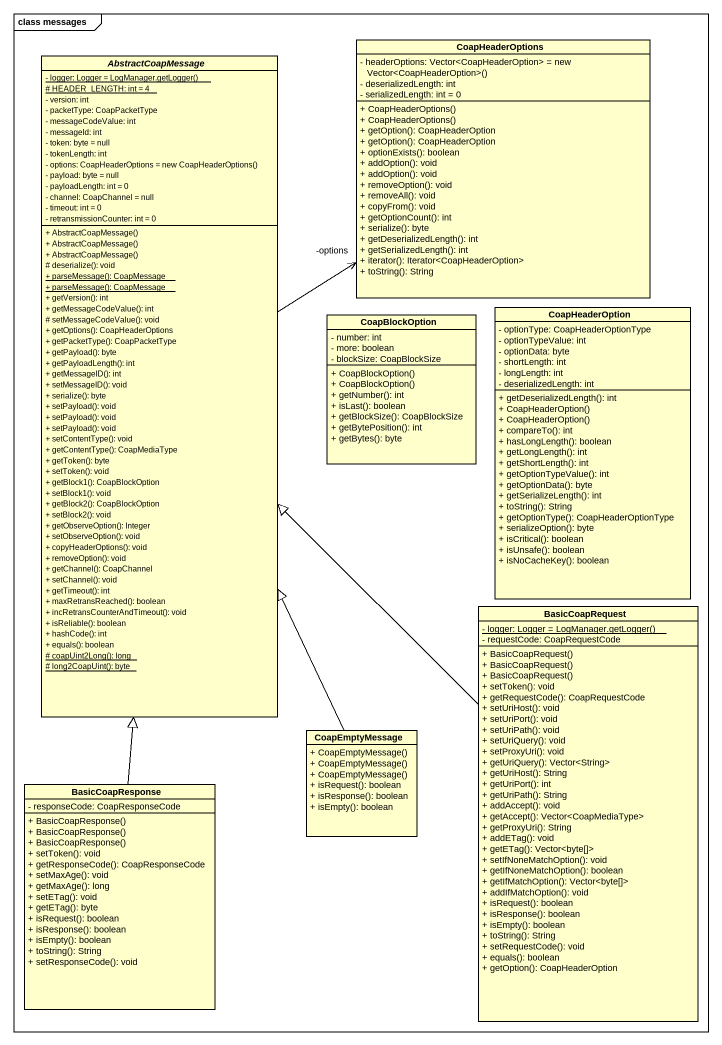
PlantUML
@startuml
mainframe class messages
hide circle
hide empty members
skinparam classAttributeIconSize 0
class CoapHeaderOptions {
  {field} - headerOptions: Vector<CoapHeaderOption> = new Vector<CoapHeaderOption>()
  - deserializedLength: int
  - serializedLength: int = 0
  + CoapHeaderOptions()
  + CoapHeaderOptions()
  + getOption(): CoapHeaderOption
  + getOption(): CoapHeaderOption
  + optionExists(): boolean
  + addOption(): void
  + addOption(): void
  + removeOption(): void
  + removeAll(): void
  + copyFrom(): void
  + getOptionCount(): int
  + serialize(): byte
  + getDeserializedLength(): int
  + getSerializedLength(): int
  + iterator(): Iterator<CoapHeaderOption>
  + toString(): String
}
abstract class AbstractCoapMessage {
  {static} {field} - logger: Logger = LogManager.getLogger()
  {static} # HEADER_LENGTH: int = 4
  - version: int
  - packetType: CoapPacketType
  - messageCodeValue: int
  - messageId: int
  - token: byte = null
  - tokenLength: int
  {field} - options: CoapHeaderOptions = new CoapHeaderOptions()
  - payload: byte = null
  - payloadLength: int = 0
  - channel: CoapChannel = null
  - timeout: int = 0
  - retransmissionCounter: int = 0
  + AbstractCoapMessage()
  + AbstractCoapMessage()
  + AbstractCoapMessage()
  # deserialize(): void
  {static} + parseMessage(): CoapMessage
  {static} + parseMessage(): CoapMessage
  + getVersion(): int
  + getMessageCodeValue(): int
  # setMessageCodeValue(): void
  + getOptions(): CoapHeaderOptions
  + getPacketType(): CoapPacketType
  + getPayload(): byte
  + getPayloadLength(): int
  + getMessageID(): int
  + setMessageID(): void
  + serialize(): byte
  + setPayload(): void
  + setPayload(): void
  + setPayload(): void
  + setContentType(): void
  + getContentType(): CoapMediaType
  + getToken(): byte
  + setToken(): void
  + getBlock1(): CoapBlockOption
  + setBlock1(): void
  + getBlock2(): CoapBlockOption
  + setBlock2(): void
  + getObserveOption(): Integer
  + setObserveOption(): void
  + copyHeaderOptions(): void
  + removeOption(): void
  + getChannel(): CoapChannel
  + setChannel(): void
  + getTimeout(): int
  + maxRetransReached(): boolean
  + incRetransCounterAndTimeout(): void
  + isReliable(): boolean
  + hashCode(): int
  + equals(): boolean
  {static} # coapUint2Long(): long
  {static} # long2CoapUint(): byte
}
class CoapBlockOption {
  - number: int
  - more: boolean
  - blockSize: CoapBlockSize
  + CoapBlockOption()
  + CoapBlockOption()
  + getNumber(): int
  + isLast(): boolean
  + getBlockSize(): CoapBlockSize
  + getBytePosition(): int
  + getBytes(): byte
}
class CoapHeaderOption {
  - optionType: CoapHeaderOptionType
  - optionTypeValue: int
  - optionData: byte
  - shortLength: int
  - longLength: int
  - deserializedLength: int
  + getDeserializedLength(): int
  + CoapHeaderOption()
  + CoapHeaderOption()
  + compareTo(): int
  + hasLongLength(): boolean
  + getLongLength(): int
  + getShortLength(): int
  + getOptionTypeValue(): int
  + getOptionData(): byte
  + getSerializeLength(): int
  + toString(): String
  + getOptionType(): CoapHeaderOptionType
  + serializeOption(): byte
  + isCritical(): boolean
  + isUnsafe(): boolean
  + isNoCacheKey(): boolean
}
class BasicCoapRequest {
  {static} {field} - logger: Logger = LogManager.getLogger()
  - requestCode: CoapRequestCode
  + BasicCoapRequest()
  + BasicCoapRequest()
  + BasicCoapRequest()
  + setToken(): void
  + getRequestCode(): CoapRequestCode
  + setUriHost(): void
  + setUriPort(): void
  + setUriPath(): void
  + setUriQuery(): void
  + setProxyUri(): void
  + getUriQuery(): Vector<String>
  + getUriHost(): String
  + getUriPort(): int
  + getUriPath(): String
  + addAccept(): void
  + getAccept(): Vector<CoapMediaType>
  + getProxyUri(): String
  + addETag(): void
  + getETag(): Vector<byte[]>
  + setIfNoneMatchOption(): void
  + getIfNoneMatchOption(): boolean
  + getIfMatchOption(): Vector<byte[]>
  + addIfMatchOption(): void
  + isRequest(): boolean
  + isResponse(): boolean
  + isEmpty(): boolean
  + toString(): String
  + setRequestCode(): void
  + equals(): boolean
  + getOption(): CoapHeaderOption
}
class CoapEmptyMessage {
  + CoapEmptyMessage()
  + CoapEmptyMessage()
  + CoapEmptyMessage()
  + isRequest(): boolean
  + isResponse(): boolean
  + isEmpty(): boolean
}
class BasicCoapResponse {
  - responseCode: CoapResponseCode
  + BasicCoapResponse()
  + BasicCoapResponse()
  + BasicCoapResponse()
  + setToken(): void
  + getResponseCode(): CoapResponseCode
  + setMaxAge(): void
  + getMaxAge(): long
  + setETag(): void
  + getETag(): byte
  + isRequest(): boolean
  + isResponse(): boolean
  + isEmpty(): boolean
  + toString(): String
  + setResponseCode(): void
}
AbstractCoapMessage -up-> "-options" CoapHeaderOptions
BasicCoapRequest -up-|> AbstractCoapMessage
CoapEmptyMessage -up-|> AbstractCoapMessage
BasicCoapResponse -up-|> AbstractCoapMessage
@enduml
